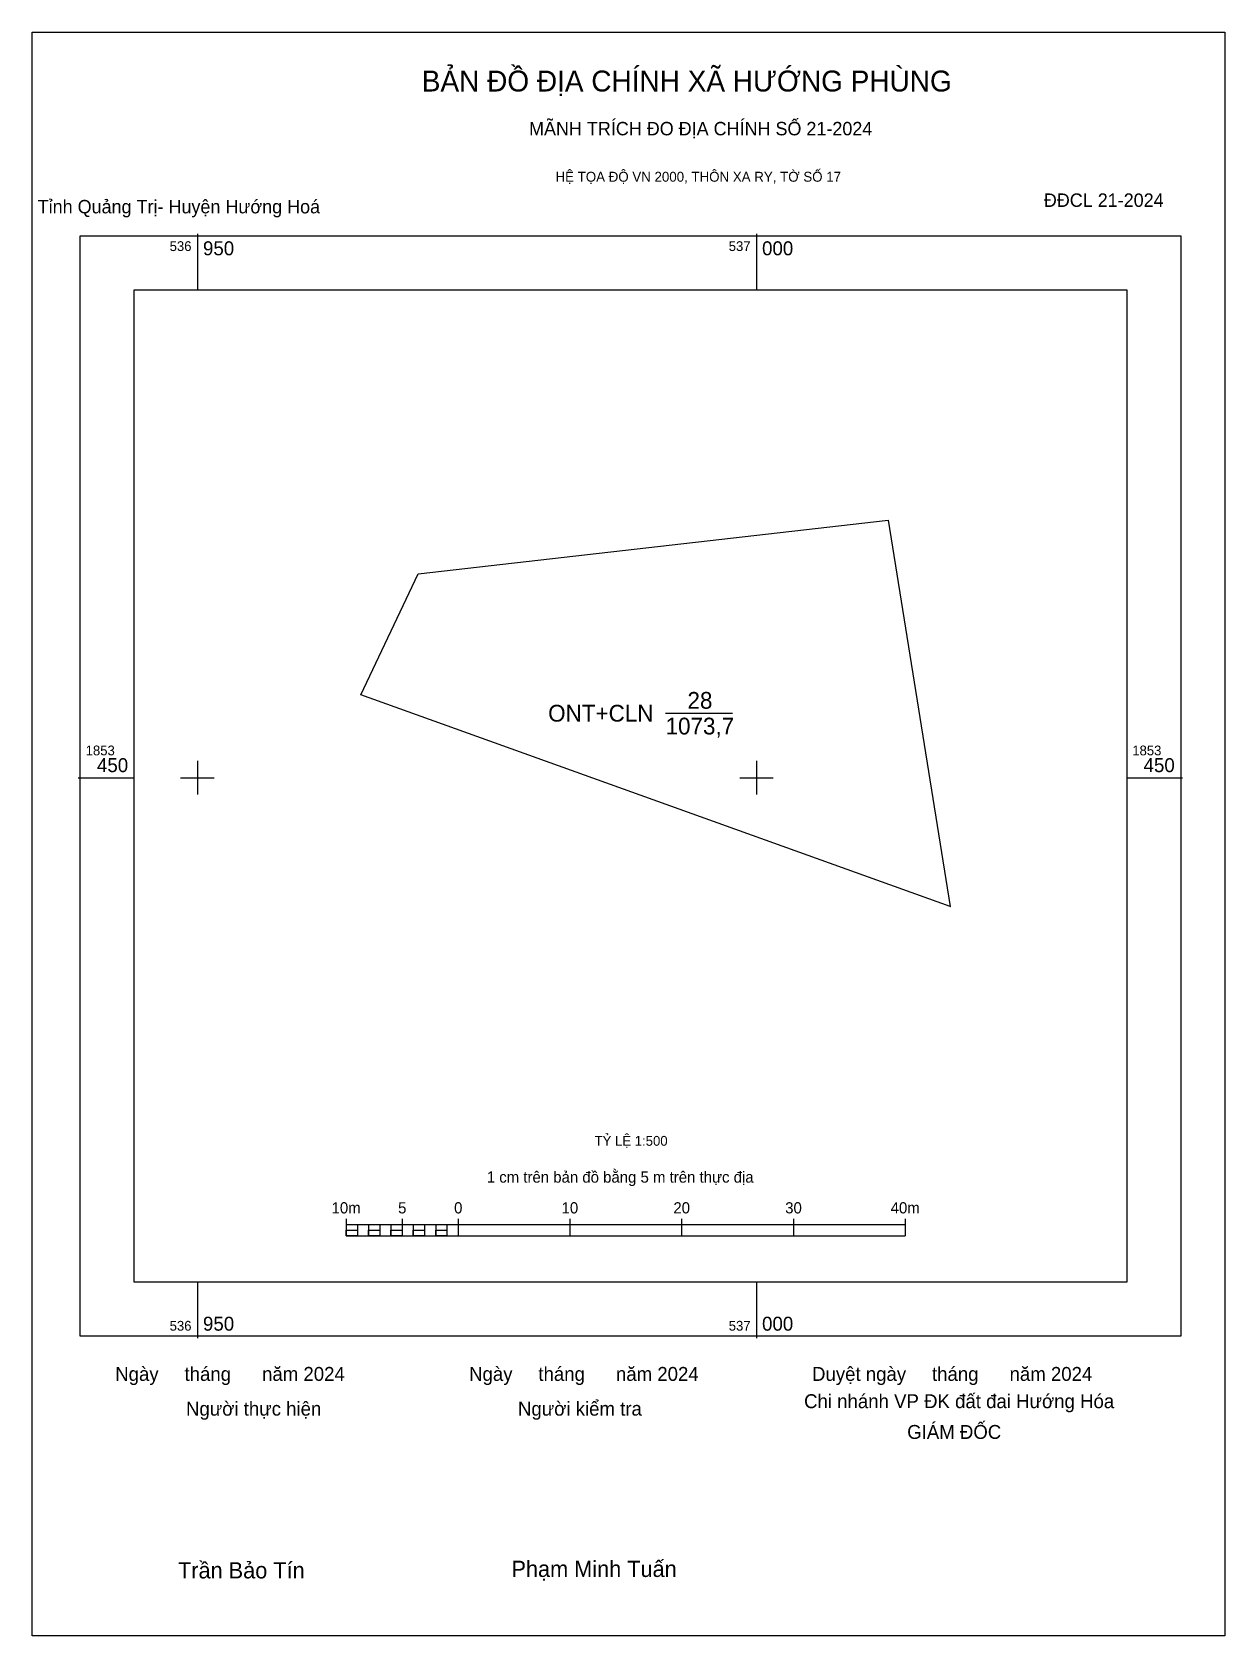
# Model space of a CAD drawing. Extents: x 536935 to 537042, y 1853373 to 1853517.
import ezdxf

# ---------------------------------------------------------------- set-up
doc = ezdxf.new("R2010")
doc.units = 0
for name, color, linetype in [('Level 10', 7, 'Continuous'), ('Level 13', 7, 'Continuous'), ('Level 15', 7, 'Continuous'), ('Level 27', 7, 'Continuous'), ('Level 6', 7, 'Continuous'), ('Level 62', 7, 'Continuous'), ('Level 63', 7, 'Continuous'), ('Level 9', 7, 'Continuous')]:
    doc.layers.add(name, color=color, linetype=linetype)

msp = doc.modelspace()

# ---------------------------------------------------------------- linework, layer by layer
at = {"layer": 'Level 10'}
msp.add_line((536991.87, 1853455.77), (536997.87, 1853455.77), dxfattribs=at)
msp.add_lwpolyline([(536964.63, 1853457.4), (536969.75, 1853468.25), (537011.77, 1853473.04), (537017.33, 1853438.49)], close=True, dxfattribs=at)
at = {"layer": 'Level 15'}
msp.add_lwpolyline([(536935.22, 1853516.7), (537041.89, 1853516.7), (537041.89, 1853373.24), (536935.22, 1853373.24)], close=True, dxfattribs=at)
at = {"layer": 'Level 27'}
for p, q in [((536964.63, 1853457.4), (536964.62, 1853457.4)), ((537017.33, 1853438.49), (537017.34, 1853438.48))]:
    msp.add_line(p, q, dxfattribs=at)
at = {"layer": 'Level 62'}
msp.add_lwpolyline([(536944.35, 1853493.64), (537033.11, 1853493.64), (537033.11, 1853404.88), (536944.35, 1853404.88)], close=True, dxfattribs=at)
at = {"layer": 'Level 63'}
for p, q in [((536950, 1853498.64), (536950, 1853493.64)), ((537000, 1853498.64), (537000, 1853493.64)), ((536950, 1853451.5), (536950, 1853448.5)), ((537000, 1853451.5), (537000, 1853448.5)), ((536939.35, 1853450), (536944.35, 1853450)), ((536948.5, 1853450), (536951.5, 1853450)), ((536998.5, 1853450), (537001.5, 1853450)), ((537033.11, 1853450), (537038.11, 1853450)), ((536963.31, 1853410.53), (536963.31, 1853409.03)), ((536968.31, 1853410.53), (536968.31, 1853409.03)), ((536973.31, 1853410.53), (536973.31, 1853409.03)), ((536983.31, 1853410.53), (536983.31, 1853409.03)), ((536993.31, 1853410.53), (536993.31, 1853409.03)), ((537003.31, 1853410.53), (537003.31, 1853409.03)), ((537013.31, 1853410.53), (537013.31, 1853409.03)), ((536963.31, 1853410.03), (537013.31, 1853410.03)), ((536963.31, 1853409.03), (537013.31, 1853409.03)), ((536964.31, 1853410.03), (536964.31, 1853409.03)), ((536965.31, 1853410.03), (536965.31, 1853409.03)), ((536966.31, 1853410.03), (536966.31, 1853409.03)), ((536967.31, 1853410.03), (536967.31, 1853409.03)), ((536968.31, 1853410.03), (536968.31, 1853409.03)), ((536969.31, 1853410.03), (536969.31, 1853409.03)), ((536970.31, 1853410.03), (536970.31, 1853409.03)), ((536971.31, 1853410.03), (536971.31, 1853409.03)), ((536972.31, 1853410.03), (536972.31, 1853409.03)), ((536973.31, 1853410.03), (536973.31, 1853409.03)), ((536950, 1853404.88), (536950, 1853399.88)), ((537000, 1853404.88), (537000, 1853399.88))]:
    msp.add_line(p, q, dxfattribs=at)
for points in [[(536939.51, 1853498.48), (537037.95, 1853498.48), (537037.95, 1853400.04), (536939.51, 1853400.04)], [(536963.31, 1853409.53), (536964.31, 1853409.53), (536964.31, 1853409.03), (536963.31, 1853409.03)], [(536963.31, 1853409.53), (536964.31, 1853409.53), (536964.31, 1853409.03), (536963.31, 1853409.03)], [(536965.31, 1853409.53), (536966.31, 1853409.53), (536966.31, 1853409.03), (536965.31, 1853409.03)], [(536967.31, 1853409.53), (536968.31, 1853409.53), (536968.31, 1853409.03), (536967.31, 1853409.03)], [(536969.31, 1853409.53), (536970.31, 1853409.53), (536970.31, 1853409.03), (536969.31, 1853409.03)], [(536971.31, 1853409.53), (536972.31, 1853409.53), (536972.31, 1853409.03), (536971.31, 1853409.03)]]:
    msp.add_lwpolyline(points, close=True, dxfattribs=at)

# ---------------------------------------------------------------- texts
at = {"layer": 'Level 13'}
for s, p in [('28', (536993.83, 1853456.17)), ('ONT+CLN', (536981.37, 1853455.02)), ('1073,7', (536991.87, 1853453.87))]:
    msp.add_text(s, height=1.5, dxfattribs=at).set_placement(p)
at = {"layer": 'Level 6'}
msp.add_text('TỶ LỆ 1:500', height=0.879, dxfattribs=at).set_placement((536985.52, 1853417.08))
at = {"layer": 'Level 63'}
for s, height, p in [('BẢN ĐỒ ĐỊA CHÍNH XÃ HƯỚNG PHÙNG', 1.8718, (536970.07, 1853511.38)), ('MÃNH TRÍCH ĐO ĐỊA CHÍNH SỐ 21-2024', 1.2011, (536979.66, 1853507.46)), ('HỆ TỌA ĐỘ VN 2000, THÔN XA RY, TỜ SỐ 17', 0.8891, (536982.03, 1853503.31)), ('536', 0.875, (536947.52, 1853497.11)), ('950', 1.25, (536950.5, 1853496.73)), ('537', 0.875, (536997.52, 1853497.11)), ('000', 1.25, (537000.5, 1853496.73)), ('1853', 0.875, (536940.01, 1853452)), ('1853', 0.875, (537033.61, 1853452)), ('450', 1.25, (536941.02, 1853450.5)), ('450', 1.25, (537034.62, 1853450.5)), ('1 cm trên bản đồ bằng 5 m trên thực địa', 1, (536975.88, 1853413.78)), ('10m', 1, (536962, 1853411.03)), ('5', 1, (536967.95, 1853411.03)), ('0', 1, (536972.96, 1853411.03)), ('10', 1, (536982.57, 1853411.03)), ('20', 1, (536992.57, 1853411.03)), ('30', 1, (537002.57, 1853411.03)), ('40m', 1, (537012, 1853411.03)), ('950', 1.25, (536950.5, 1853400.54)), ('000', 1.25, (537000.5, 1853400.54)), ('536', 0.875, (536947.52, 1853400.54)), ('537', 0.875, (536997.52, 1853400.54)), ('Ngày     tháng      năm 2024', 1.2442, (536942.65, 1853396.05)), ('Ngày     tháng      năm 2024', 1.2442, (536974.3, 1853396.05)), ('Duyệt ngày     tháng      năm 2024', 1.2442, (537004.97, 1853396.05)), ('Chi nhánh VP ĐK đất đai Hướng Hóa', 1.2442, (537004.26, 1853393.61)), ('Người thực hiện', 1.2442, (536948.98, 1853392.94)), ('Người kiểm tra', 1.2442, (536978.67, 1853392.94)), ('GIÁM ĐỐC', 1.244, (537013.48, 1853390.86)), ('Trần Bảo Tín', 1.4512, (536948.27, 1853378.38)), ('Phạm Minh Tuấn', 1.4512, (536978.09, 1853378.51))]:
    msp.add_text(s, height=height, dxfattribs=at).set_placement(p)
at = {"layer": 'Level 9'}
for s, p in [('ĐĐCL 21-2024', (537025.7, 1853501.06)), ('Tỉnh Quảng Trị- Huyện Hướng Hoá', (536935.72, 1853500.48))]:
    msp.add_text(s, height=1.2011, dxfattribs=at).set_placement(p)

doc.saveas('drawing.dxf')
